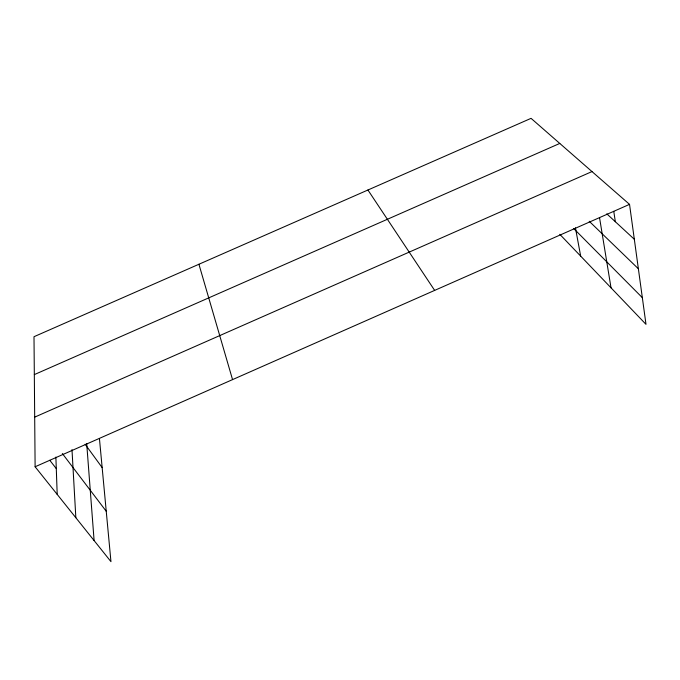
<?xml version="1.0" encoding="UTF-8"?>
<svg xmlns="http://www.w3.org/2000/svg" width="680" height="680" viewBox="0 0 680 680"><rect width="100%" height="100%" fill="white"/><g stroke="black" fill="none" stroke-linecap="round" stroke-linejoin="round"><path stroke-width="1.02" d="M34.323 374.612L559.784 143.438M34.688 417.137L591.991 171.572M99.441 438.608L110.959 561.654L35.114 466.769L629.535 204.365L646 324.351L559.802 234.311M629.535 204.365L531.054 118.345L34 336.71L35.114 466.769M606.807 213.843L634.321 239.275M589.229 221.272L638.375 268.77M573.741 228.565L642.337 297.661M49.802 460.292L56.287 468.622M62.33 453.509L106.241 511.275M85.119 444.236L102.153 467.585M367.923 190.009L434.648 290.394M198.925 264.256L232.551 379.61M575.424 227.8L580.669 256.105M599.513 217.481L611.023 287.819M613.768 211.335L615.34 221.723M86.7 443.564L94.103 540.566M71.986 449.608L75.846 517.726M55.879 457.045L57.197 494.394"/></g></svg>
